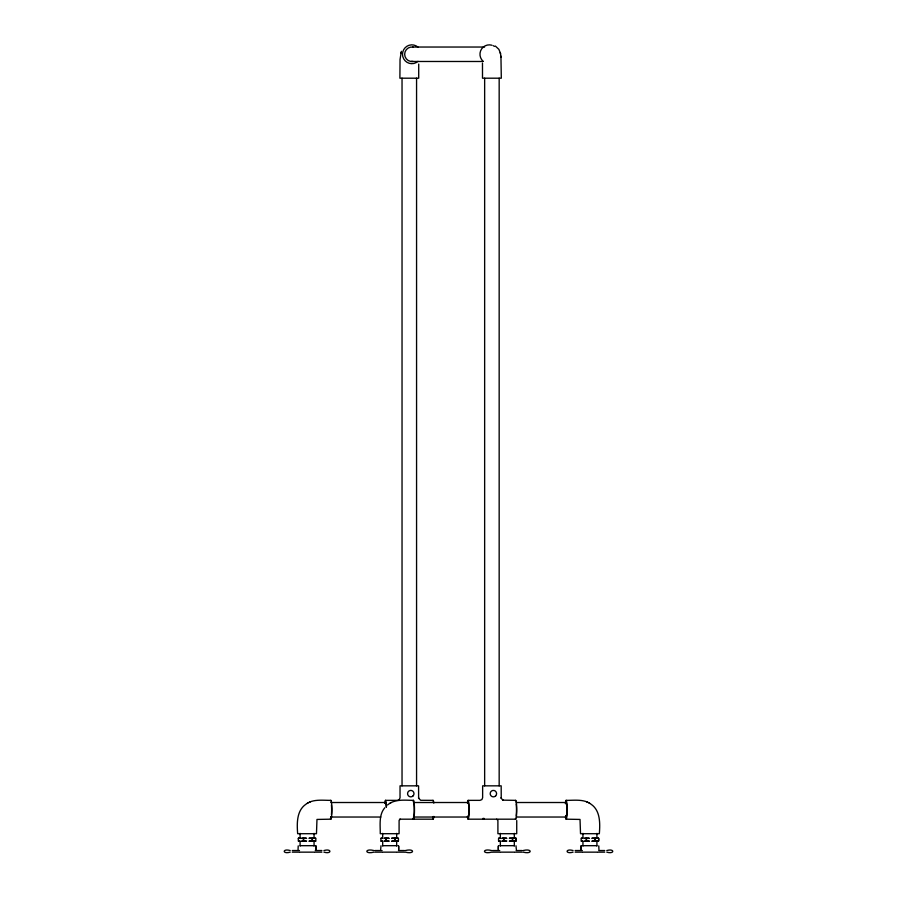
<?xml version="1.0" encoding="UTF-8"?>
<svg xmlns="http://www.w3.org/2000/svg" width="897" height="897" viewBox="0 0 897 897"><rect width="100%" height="100%" fill="white"/><g stroke="black" fill="none" stroke-linecap="round" stroke-linejoin="round"><path stroke-width="1.35" d="M298.062 849.459L298.219 845.849M300.08 837.551L300.08 833.369M314.062 837.551L314.062 833.369M380.676 849.459L381.001 845.736M382.683 837.551L382.683 833.369M396.665 837.551L396.665 833.369M500.335 837.551L500.335 833.369M514.317 837.551L514.317 833.369M516.739 820.52L516.728 833.705L497.913 833.705L497.902 820.385L496.624 819.185M582.938 837.551L582.938 833.369M596.92 837.551L596.92 833.369M418.72 64.057L418.708 78.196L399.894 78.196L400.04 59.516L401.363 51.275M290.213 852.15C282.241 854.482 282.241 848.203 290.213 850.535M323.918 852.15C331.901 854.482 331.901 848.203 323.918 850.535M373.825 852.15C364.496 854.572 364.496 848.125 373.825 850.535M405.388 852.15C414.907 854.572 414.907 848.114 405.388 850.535M491.612 852.15C482.093 854.572 482.093 848.114 491.612 850.535M523.175 852.15C532.504 854.572 532.504 848.125 523.175 850.535M573.082 852.15C565.099 854.482 565.099 848.203 573.082 850.535M606.787 852.15C614.759 854.482 614.759 848.203 606.787 850.535M498.362 846.028L498.317 849.459L498.362 846.028L499.001 845.692M580.964 846.028L580.931 849.459L580.964 846.028L581.985 845.692M400.824 53.125L400.948 52.553M385.508 800.359L397.382 800.359L399.277 799.575L400.028 797.725L400.04 785.839L418.574 785.839L418.63 798.285L418.574 797.691M468.111 800.359L479.996 800.359L481.891 799.575L482.631 797.725L482.642 785.839L501.176 785.839L501.232 798.285L501.176 797.691M384.802 807.76C378.646 814.868 380.339 825.128 380.272 833.705L399.087 833.705L399.098 820.385L400.376 819.185M387.582 804.968C394.624 798.79 404.951 800.292 413.472 800.359M330.858 800.359C322.617 800.438 312.795 798.779 305.742 804.362C296.481 810.821 296.885 823.76 297.658 833.705L316.473 833.705L316.977 819.432L330.858 819.185M307.379 803.264L308.232 802.781M389.982 803.264L390.845 802.781M310.575 801.694L309.611 802.097M412.631 47.036L484.582 47.036M483.023 61.489L411.118 61.478M433.094 800.359L420.671 800.303L418.619 798.207M515.708 800.359L502.78 800.146L503.329 800.326M566.142 800.359C574.383 800.438 584.205 798.779 591.258 804.362C600.519 810.821 600.115 823.76 599.342 833.705L580.527 833.705L580.023 819.432L566.142 819.185M330.858 802.512L384.992 802.512M413.472 802.512L468.268 802.512M516.179 802.512L566.142 802.512M330.858 817.032L380.821 817.032M413.472 817.032L468.268 817.032M516.179 817.032L566.142 817.032M399.501 819.185L433.094 819.185M468.111 819.185L515.708 819.185M298.555 838.09L300.024 838.09M301.852 838.09L306.079 838.09M309.162 838.09L313.12 838.09M314.118 838.09L315.587 838.09M381.158 838.09L382.627 838.09M384.454 838.09L388.681 838.09M391.765 838.09L395.734 838.09M396.721 838.09L398.19 838.09M498.81 838.09L500.279 838.09M502.107 838.09L506.334 838.09M509.418 838.09L513.387 838.09M514.373 838.09L515.842 838.09M581.413 838.09L582.882 838.09M584.709 838.09L588.937 838.09M592.02 838.09L595.989 838.09M596.976 838.09L598.445 838.09M298.309 838.359L300.091 838.359M301.627 838.359L303.388 838.359M304.128 838.359L306.595 838.359M309.185 838.359L312.145 838.359L312.145 841.038L309.185 841.038M312.571 838.359L313.569 838.359M314.623 838.359L315.822 838.359L315.822 841.038L314.04 841.038M382.705 838.359L380.911 838.359L380.911 841.038L382.705 841.038M384.241 838.359L386.002 838.359M386.742 838.359L389.208 838.359M391.798 838.359L394.758 838.359L394.758 841.038L391.798 841.038M395.173 838.359L396.182 838.359M397.236 838.359L398.436 838.359L398.436 841.038L396.653 841.038M500.347 838.359L498.564 838.359L498.564 841.038L500.347 841.038M501.883 838.359L503.643 838.359M504.383 838.359L506.861 838.359M509.44 838.359L512.411 838.359L512.411 841.038L509.44 841.038M512.826 838.359L513.824 838.359M514.878 838.359L516.089 838.359L516.089 841.038L514.295 841.038M582.96 838.359L581.178 838.359L581.178 841.038L582.96 841.038M584.496 838.359L586.257 838.359M586.997 838.359L589.464 838.359M592.054 838.359L595.014 838.359L595.014 841.038L592.054 841.038M595.429 838.359L596.438 838.359M597.492 838.359L598.691 838.359L598.691 841.038L596.909 841.038M300.091 841.038L298.309 841.038L298.331 838.359M301.627 841.038L303.388 841.038L303.388 838.807M303.635 841.038L306.595 841.038M313.569 841.038L312.369 841.038L312.369 838.359M384.241 841.038L386.002 841.038L386.002 838.807M386.248 841.038L389.208 841.038M396.182 841.038L394.972 841.038L394.972 838.359M501.883 841.038L503.643 841.038L503.643 838.807M503.89 841.038L506.861 841.038M513.824 841.038L512.624 841.038L512.624 838.359M584.496 841.038L586.257 841.038L586.257 838.807M586.503 841.038L589.464 841.038M596.438 841.038L595.227 841.038L595.227 838.359M298.555 841.308L300.024 841.308M301.852 841.308L303.309 841.308M303.612 841.308L306.079 841.308M309.162 841.308L313.12 841.308M314.118 841.308L315.587 841.308M381.158 841.308L382.627 841.308M384.454 841.308L385.923 841.308M386.215 841.308L388.681 841.308M391.765 841.308L395.734 841.308M396.721 841.308L398.19 841.308M498.81 841.308L500.279 841.308M502.107 841.308L503.576 841.308M503.867 841.308L506.334 841.308M509.418 841.308L513.387 841.308M514.373 841.308L515.842 841.308M581.413 841.308L582.882 841.308M584.709 841.308L586.178 841.308M586.47 841.308L588.937 841.308M592.02 841.308L595.989 841.308M596.976 841.308L598.445 841.308M300.226 845.692L313.905 845.692M315.015 845.692L316.036 846.028L316.069 849.459L316.036 846.028M382.84 845.692L396.508 845.692M397.999 845.692L398.638 846.028L398.683 849.459L398.638 846.028M500.492 845.692L514.16 845.692M583.095 845.692L596.774 845.692M292.254 850.535L299.486 850.535M315.262 850.535L321.888 850.535M374.856 850.535L382.088 850.535M398.459 850.535L404.491 850.535M492.509 850.535L499.741 850.535M516.111 850.535L522.144 850.535M575.112 850.535L582.344 850.535M598.725 850.535L604.746 850.535M292.254 852.15L299.486 852.15M300.226 852.15L313.905 852.15M314.656 852.15L321.888 852.15M374.856 852.15L382.088 852.15M382.84 852.15L396.508 852.15M397.259 852.15L404.491 852.15M492.509 852.15L499.741 852.15M500.492 852.15L514.16 852.15M514.912 852.15L522.144 852.15M575.112 852.15L582.344 852.15M583.095 852.15L596.774 852.15M597.514 852.15L604.746 852.15M515.999 845.736L516.324 849.459M586.425 801.694L587.389 802.097M502.825 800.169L501.232 798.207M588.768 802.781L589.621 803.264M495.368 46.05L498.867 49.335L500.391 53.125M598.781 845.849L598.938 849.459M500.448 53.383L500.93 56.567M500.268 52.553L500.571 53.91M500.952 56.758L501.311 78.196L482.508 78.196L482.474 63.104M500.885 56.119L500.997 57.173M582.938 841.846L582.938 846.039M500.335 841.846L500.335 846.039M382.683 841.846L382.683 846.039M300.08 841.846L300.08 846.039M598.669 838.359L598.669 840.59M596.92 841.846L596.92 846.039M586.503 838.359L586.503 840.59M516.055 838.359L516.055 840.59M514.317 841.846L514.317 846.039M503.89 838.359L503.89 840.59M499.169 78.196L499.169 785.839M484.649 78.196L484.649 785.839M416.567 78.196L416.567 785.839M402.035 78.196L402.035 785.839M396.665 841.846L396.665 846.039M386.248 838.359L386.248 840.59M314.062 841.846L314.062 846.039M303.635 838.359L303.635 840.59M384.791 803.118A9.407 1.009 -90 0 1 386.472 806.863M385.161 803.264A7.266 0.785 -90 0 1 386.237 807.143M433.307 816.752A7.266 0.785 -90 0 1 432.881 816.752M432.78 800.819A9.407 1.009 -90 0 1 433.812 803.118M433.812 816.427A9.407 1.009 -90 0 1 432.78 818.714M331.442 804.856A7.266 0.785 -90 0 1 331.442 814.689M331.116 816.64A7.266 0.785 -90 0 1 330.612 816.64M330.578 800.741A9.407 1.009 -90 0 1 331.868 810.439A9.407 1.009 -90 0 1 330.444 818.333M483.954 818.333A9.407 1.009 -90 0 1 483.113 818.333M418.002 61.377A9.407 9.362 -90 0 1 405.096 60.761A9.407 9.362 -90 0 1 405.096 47.765A9.407 9.362 -90 0 1 418.002 47.149M413.057 61.422A7.266 7.221 -90 0 1 404.659 54.257A7.266 7.221 -90 0 1 413.057 47.104M483.214 61.377A9.407 9.362 -90 0 1 491.971 45.231M493.227 45.702A9.407 9.362 -90 0 1 494.404 46.341M467.404 803.118A9.407 1.009 -90 0 1 468.828 803.118A9.407 1.009 -90 0 1 468.828 816.427A9.407 1.009 -90 0 1 467.404 816.427M467.763 803.264A7.266 0.785 -90 0 1 468.896 809.767A7.266 0.785 -90 0 1 467.763 816.27M516.179 803.97A7.266 0.785 -90 0 1 516.179 815.564M515.394 800.819A9.407 1.009 -90 0 1 516.717 809.767A9.407 1.009 -90 0 1 515.394 818.714M413.898 803.656A7.266 0.785 -90 0 1 413.898 815.878M565.715 803.656A7.266 0.785 -90 0 1 566.736 805.181A7.266 0.785 -90 0 1 566.691 814.846A7.266 0.785 -90 0 1 565.659 815.496M413.046 801.212A9.407 1.009 -90 0 1 414.481 809.767A9.407 1.009 -90 0 1 413.046 818.333M565.368 803.6A9.407 1.009 -90 0 1 566.803 802.658A9.407 1.009 -90 0 1 566.904 815.934A9.407 1.009 -90 0 1 565.48 816.887M413.046 795.919A3.229 3.207 -90 0 0 411.611 790.515A3.229 3.207 -90 0 0 407.675 794.473A3.229 3.207 -90 0 0 413.046 795.919M495.649 795.919A3.229 3.207 -90 0 0 494.213 790.515A3.229 3.207 -90 0 0 490.289 794.473A3.229 3.207 -90 0 0 495.649 795.919"/></g></svg>
